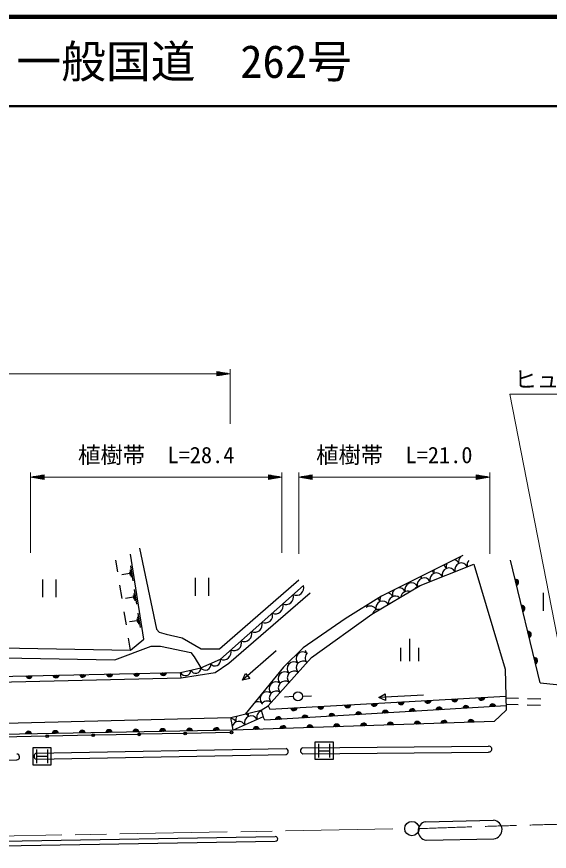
# Model space of a CAD drawing. Units: millimetres, scale not verified. Extents: x 40000 to 680000, y 20000 to 380000.
# Drawn here: x 216762 to 276273, y 286828 to 380000 of the extents above; entities that cross this region are included whole.
import ezdxf
from ezdxf.enums import TextEntityAlignment as Align

# ---------------------------------------------------------------- set-up
doc = ezdxf.new("R2010")
doc.units = ezdxf.units.MM
doc.header["$LTSCALE"] = 1000
doc.linetypes.add('CHAIN', pattern=[18.5, 12, -1.5, 3.5, -1.5])
for name, color, linetype, lineweight in [('M-BGD', 7, 'Continuous', 25), ('M-BMK', 2, 'CHAIN', 13), ('M-BMK-SRVR', 3, 'Continuous', 25), ('M-STR-HTXT', 7, 'Continuous', 13), ('M-STR-STRC', 7, 'Continuous', 25), ('M-STR-STRD', 7, 'Continuous', 25), ('M-TTL', 2, 'Continuous', 140), ('M-TTL-LINE', 7, 'Continuous', 50)]:
    doc.layers.add(name, color=color, linetype=linetype, lineweight=lineweight)
doc.layers.add('M-TTL-TXT', color=7, linetype='Continuous')
doc.styles.add('ＭＳ ゴシック', font='')
doc.styles.get('ＭＳ ゴシック').set_extended_font_data('MS Gothic')

msp = doc.modelspace()

# ---------------------------------------------------------------- linework, layer by layer
at = {"layer": 'M-BGD'}
for p, q in [((228053, 318020), (227838, 319344)), ((229487, 318699), (229744, 317040)), ((275257, 305648), (271939, 319326)), ((229395, 317835), (228510, 317698)), ((229363, 318042), (229427, 317628)), ((229441, 318267), (229570, 317438)), ((219636, 317189), (219636, 315189)), ((221136, 317189), (221136, 315189)), ((236694, 317357), (236694, 315357)), ((238194, 317357), (238194, 315357)), ((228533, 315058), (228293, 316539)), ((229900, 316039), (230153, 314408)), ((229809, 315189), (228939, 315054)), ((229777, 315393), (229841, 314986)), ((229854, 315614), (229981, 314799)), ((275598, 315676), (275598, 313676)), ((229014, 312097), (228774, 313578)), ((230308, 313406), (230557, 311802)), ((230219, 312571), (229364, 312438)), ((230188, 312771), (230250, 312371)), ((230264, 312989), (230388, 312187)), ((229469, 309292), (229254, 310616)), ((260653, 310539), (260653, 308039)), ((259653, 309539), (259653, 308039)), ((261653, 309539), (261653, 308039)), ((245770, 309211), (242009, 305917)), ((111243, 304089), (235076, 306804)), ((235145, 306200), (235076, 306804)), ((242009, 305917), (242326, 306693)), ((242326, 306693), (242820, 306129)), ((111069, 303343), (235145, 306200)), ((242820, 306129), (242009, 305917)), ((247694, 304097), (246696, 304036)), ((248693, 304147), (249692, 304187)), ((257207, 304000), (257937, 304412)), ((262201, 304253), (257207, 304000)), ((257975, 303663), (257207, 304000)), ((257937, 304412), (257975, 303663)), ((272820, 303872), (271420, 303910)), ((275320, 303803), (273820, 303844)), ((272802, 303184), (271401, 303223)), ((275301, 303116), (273801, 303157)), ((240604, 300088), (235754, 299992)), ((220006, 299680), (215157, 299584)), ((225155, 299782), (220306, 299686)), ((230305, 299884), (225455, 299788)), ((235454, 299986), (230605, 299890))]:
    msp.add_line(p, q, dxfattribs=at)
for points in [[(212014, 320948), (211551, 318492), (210806, 309614), (229469, 309292), (230959, 310520), (229489, 319992)], [(230475, 320656), (232368, 311617), (232690, 311288), (233455, 311073), (235253, 310657), (237374, 309422), (239434, 309429), (248292, 317120)], [(266606, 319834), (257537, 315316), (253478, 312795), (248774, 309559), (246570, 307376), (242278, 302150)], [(244081, 302596), (244867, 303076), (249713, 308468), (256457, 313302), (261848, 316489), (267829, 318868)], [(267829, 318868), (271343, 307147), (271452, 302574), (270102, 301320)], [(235076, 306804), (237344, 307325), (239523, 308269), (248805, 316501)], [(235145, 306200), (238921, 306807), (240463, 307842), (249544, 315698)], [(111698, 305969), (132553, 306633), (133402, 307176), (145618, 307506), (151937, 307930), (164271, 307636), (176745, 307933), (185926, 308719), (194416, 308792), (227744, 308205), (231783, 309733), (232826, 309724), (236217, 309016), (236609, 308550), (237344, 307325)], [(275257, 305648), (277081, 305440), (278764, 305421), (280777, 305517)], [(244867, 303076), (245030, 302692), (271414, 304139)], [(271440, 303071), (244486, 301450), (244311, 301843)], [(270102, 301320), (240947, 300353), (189210, 299398), (110899, 297765)], [(110902, 298488), (164915, 299863), (240679, 301754)]]:
    msp.add_lwpolyline(points, dxfattribs=at)
msp.add_lwpolyline([(240679, 301754), (244081, 302596), (244311, 301843), (240947, 300353)], close=True, dxfattribs=at)
for centre, radius in [((248193, 304127), 500), ((230455, 299887), 150), ((235604, 299989), 150), ((235604, 299989), 120), ((235604, 299989), 100), ((235604, 299989), 100), ((235604, 299989), 100), ((235604, 299989), 100), ((240754, 300091), 150), ((240754, 300091), 120), ((240754, 300091), 100), ((240754, 300091), 100), ((240754, 300091), 100), ((240754, 300091), 100), ((220156, 299683), 150), ((220156, 299683), 120), ((220156, 299683), 100), ((220156, 299683), 100), ((220156, 299683), 100), ((220156, 299683), 100), ((225305, 299785), 150), ((225305, 299785), 120), ((225305, 299785), 100), ((225305, 299785), 100), ((225305, 299785), 100), ((225305, 299785), 100), ((230455, 299887), 120), ((230455, 299887), 100), ((230455, 299887), 100), ((230455, 299887), 100), ((230455, 299887), 100)]:
    msp.add_circle(centre, radius, dxfattribs=at)
for centre, radius, start, end in [((266892, 319193), 752, 137.67374, 197.7433), ((264105, 318084), 752, 25.64304, 63.29621), ((265498, 318638), 752, 156.50421, 197.7433), ((265498, 318638), 752, 25.64304, 76.4603), ((266454, 318265), 752, 25.64304, 197.7433), ((267848, 318820), 752, 139.71169, 197.7433), ((263666, 317156), 752, 25.64304, 197.7433), ((262711, 317530), 752, 25.64304, 52.11743), ((264105, 318084), 752, 169.66829, 197.7433), ((265060, 317711), 752, 25.64304, 197.7433), ((260879, 316047), 752, 25.64304, 197.7433), ((259923, 316421), 752, 25.64304, 32.19151), ((261317, 316975), 752, 191.05232, 197.7433), ((262273, 316602), 752, 25.64304, 197.7433), ((261317, 316975), 752, 25.64304, 41.91219), ((262711, 317530), 752, 180.84708, 197.7433), ((272485, 316848), 354, 292.43138, 94.83656), ((272485, 316848), 283, 294.65542, 92.61252), ((272485, 316848), 212, 298.40175, 88.8662), ((272485, 316848), 142, 306.11348, 81.15447), ((272485, 316848), 100, 316.43114, 70.8368), ((272485, 316848), 100, 316.43114, 70.8368), ((247992, 316249), 851, 245.93464, 17.19878), ((259485, 315493), 752, 135.73793, 197.7433), ((259485, 315493), 752, 25.64304, 97.22658), ((260441, 315120), 752, 68.53767, 172.63642), ((261835, 315674), 752, 98.02389, 143.15019), ((246831, 315220), 851, 245.93464, 17.19878), ((256698, 314384), 752, 25.64304, 59.43929), ((258091, 314939), 752, 157.27421, 197.7433), ((258091, 314939), 752, 25.64304, 77.5124), ((259047, 314565), 752, 48.4359, 192.73818), ((245671, 314191), 851, 245.93464, 17.19878), ((256259, 313456), 752, 25.64304, 128.13707), ((255304, 313830), 752, 25.64304, 38.25986), ((256698, 314384), 752, 184.2386, 197.7433), ((257653, 314011), 752, 30.47429, 197.7433), ((273192, 313932), 354, 292.43138, 94.83656), ((273192, 313932), 283, 294.65542, 92.61252), ((273192, 313932), 212, 298.40175, 88.8662), ((273192, 313932), 142, 306.11348, 81.15447), ((273192, 313932), 100, 316.43114, 70.8368), ((273192, 313932), 100, 316.43114, 70.8368), ((244511, 313162), 851, 245.93464, 17.19878), ((257215, 313083), 752, 80.37991, 160.79418), ((243351, 312133), 851, 245.93464, 17.19878), ((242190, 311104), 851, 245.93464, 17.19878), ((273899, 311017), 354, 292.43138, 94.83656), ((273899, 311017), 283, 294.65542, 92.61252), ((273899, 311017), 212, 298.40175, 88.8662), ((241030, 310075), 851, 245.93464, 17.19878), ((273899, 311017), 142, 306.11348, 81.15447), ((273899, 311017), 100, 316.43114, 70.8368), ((273899, 311017), 100, 316.43114, 70.8368), ((239870, 309047), 851, 245.93464, 17.19878), ((248729, 308343), 752, 52.00113, 224.10139), ((247707, 308253), 752, 52.00113, 58.34885), ((248710, 309369), 752, 217.84592, 224.10139), ((249732, 309459), 752, 192.22033, 224.10139), ((249751, 308433), 752, 131.20084, 224.10139), ((274606, 308101), 354, 292.43138, 94.83656), ((237848, 307655), 602, 213.22461, 13.6303), ((238937, 308127), 602, 213.22461, 13.6303), ((247727, 307227), 752, 52.00113, 224.10139), ((246705, 307138), 752, 52.00113, 65.31448), ((247707, 308253), 752, 211.08105, 224.10139), ((248749, 307317), 752, 52.00113, 224.10139), ((274606, 308101), 283, 294.65542, 92.61252), ((274606, 308101), 212, 298.40175, 88.8662), ((274606, 308101), 142, 306.11348, 81.15447), ((274606, 308101), 100, 316.43114, 70.8368), ((274606, 308101), 100, 316.43114, 70.8368), ((224146, 306619), 354, 190.05371, 352.45889), ((224146, 306619), 283, 192.27775, 350.23485), ((224146, 306619), 212, 196.02408, 346.48853), ((224146, 306619), 142, 203.73581, 338.7768), ((224146, 306619), 100, 214.05347, 328.45913), ((224146, 306619), 100, 214.05347, 328.45913), ((227146, 306685), 354, 190.05371, 352.45889), ((227146, 306685), 283, 192.27775, 350.23485), ((227146, 306685), 212, 196.02408, 346.48853), ((227146, 306685), 142, 203.73581, 338.7768), ((227146, 306685), 100, 214.05347, 328.45913), ((227146, 306685), 100, 214.05347, 328.45913), ((230145, 306750), 354, 190.05371, 352.45889), ((230145, 306750), 283, 192.27775, 350.23485), ((230145, 306750), 212, 196.02408, 346.48853), ((230145, 306750), 142, 203.73581, 338.7768), ((230145, 306750), 100, 214.05347, 328.45913), ((230145, 306750), 100, 214.05347, 328.45913), ((233144, 306816), 354, 190.05371, 352.45889), ((233144, 306816), 283, 192.27775, 350.23485), ((233144, 306816), 212, 196.02408, 346.48853), ((233144, 306816), 142, 203.73581, 338.7768), ((233144, 306816), 100, 214.05347, 328.45913), ((233144, 306816), 100, 214.05347, 328.45913), ((235624, 307021), 588, 201.55727, 4.3084), ((236757, 307281), 588, 201.55727, 4.3084), ((246724, 306112), 752, 52.00113, 224.10139), ((245702, 306022), 752, 52.00113, 65.15068), ((246705, 307138), 752, 210.72452, 224.10139), ((247746, 306202), 752, 52.00113, 224.10139), ((218148, 306487), 354, 190.05371, 352.45889), ((218148, 306487), 283, 192.27775, 350.23485), ((218148, 306487), 212, 196.02408, 346.48853), ((218148, 306487), 142, 203.73581, 338.7768), ((218148, 306487), 100, 214.05347, 328.45913), ((218148, 306487), 100, 214.05347, 328.45913), ((221147, 306553), 354, 190.05371, 352.45889), ((221147, 306553), 283, 192.27775, 350.23485), ((221147, 306553), 212, 196.02408, 346.48853), ((221147, 306553), 142, 203.73581, 338.7768), ((221147, 306553), 100, 214.05347, 328.45913), ((221147, 306553), 100, 214.05347, 328.45913), ((245721, 304996), 752, 52.00113, 224.10139), ((246743, 305086), 752, 52.00113, 224.10139), ((245740, 303971), 752, 52.00113, 224.10139), ((244699, 304906), 752, 52.00113, 59.93419), ((245702, 306022), 752, 216.06768, 224.10139), ((244718, 303881), 752, 52.00113, 224.10139), ((243696, 303791), 752, 52.00113, 54.79481), ((244699, 304906), 752, 221.28416, 224.10139), ((265708, 303880), 354, 191.93598, 354.34116), ((265708, 303880), 283, 194.16002, 352.11712), ((265708, 303880), 212, 197.90634, 348.37079), ((265708, 303880), 142, 205.61807, 340.65906), ((265708, 303880), 100, 215.93574, 330.3414), ((265708, 303880), 100, 215.93574, 330.3414), ((268703, 304044), 354, 191.93598, 354.34116), ((268703, 304044), 283, 194.16002, 352.11712), ((268703, 304044), 212, 197.90634, 348.37079), ((268703, 304044), 142, 205.61807, 340.65906), ((268703, 304044), 100, 215.93574, 330.3414), ((268703, 304044), 100, 215.93574, 330.3414), ((243716, 302765), 752, 52.00113, 116.5364), ((244738, 302855), 752, 52.00113, 147.26241), ((247735, 302895), 354, 191.93598, 354.34116), ((247735, 302895), 283, 194.16002, 352.11712), ((247735, 302895), 212, 197.90634, 348.37079), ((247735, 302895), 142, 205.61807, 340.65906), ((247735, 302895), 100, 215.93574, 330.3414), ((247735, 302895), 100, 215.93574, 330.3414), ((250730, 303059), 354, 191.93598, 354.34116), ((250730, 303059), 283, 194.16002, 352.11712), ((250730, 303059), 212, 197.90634, 348.37079), ((250730, 303059), 142, 205.61807, 340.65906), ((250730, 303059), 100, 215.93574, 330.3414), ((250730, 303059), 100, 215.93574, 330.3414), ((253726, 303223), 354, 191.93598, 354.34116), ((253726, 303223), 283, 194.16002, 352.11712), ((253726, 303223), 212, 197.90634, 348.37079), ((253726, 303223), 142, 205.61807, 340.65906), ((253726, 303223), 100, 215.93574, 330.3414), ((253726, 303223), 100, 215.93574, 330.3414), ((256721, 303387), 354, 191.93598, 354.34116), ((256721, 303387), 283, 194.16002, 352.11712), ((256721, 303387), 212, 197.90634, 348.37079), ((256721, 303387), 142, 205.61807, 340.65906), ((256721, 303387), 100, 215.93574, 330.3414), ((256721, 303387), 100, 215.93574, 330.3414), ((259717, 303552), 354, 191.93598, 354.34116), ((259717, 303552), 283, 194.16002, 352.11712), ((259717, 303552), 212, 197.90634, 348.37079), ((259717, 303552), 142, 205.61807, 340.65906), ((259717, 303552), 100, 215.93574, 330.3414), ((259717, 303552), 100, 215.93574, 330.3414), ((262712, 303716), 354, 191.93598, 354.34116), ((262712, 303716), 283, 194.16002, 352.11712), ((262712, 303716), 212, 197.90634, 348.37079), ((262712, 303716), 142, 205.61807, 340.65906), ((262712, 303716), 100, 215.93574, 330.3414), ((262712, 303716), 100, 215.93574, 330.3414), ((263956, 302567), 354, 12.23919, 174.64436), ((263956, 302567), 283, 14.46323, 172.42033), ((266950, 302747), 354, 12.23919, 174.64436), ((266950, 302747), 283, 14.46323, 172.42033), ((266950, 302747), 212, 18.20955, 168.674), ((266950, 302747), 142, 25.92128, 160.96227), ((266950, 302747), 100, 36.23894, 150.64461), ((266950, 302747), 100, 36.23894, 150.64461), ((269945, 302927), 354, 12.23919, 174.64436), ((269945, 302927), 283, 14.46323, 172.42033), ((269945, 302927), 212, 18.20955, 168.674), ((269945, 302927), 142, 25.92128, 160.96227), ((269945, 302927), 100, 36.23894, 150.64461), ((269945, 302927), 100, 36.23894, 150.64461), ((241991, 301524), 752, 148.20769, 199.9486), ((242960, 301188), 752, 27.84834, 199.9486), ((241991, 301524), 752, 27.84834, 59.60523), ((243362, 302132), 752, 172.2229, 199.9486), ((244332, 301796), 752, 107.40652, 199.9486), ((243362, 302132), 752, 27.84834, 35.59002), ((244734, 302740), 752, 192.57234, 199.9486), ((248983, 301667), 354, 12.23919, 174.64436), ((248983, 301667), 283, 14.46323, 172.42033), ((248983, 301667), 212, 18.20955, 168.674), ((251977, 301847), 354, 12.23919, 174.64436), ((251977, 301847), 283, 14.46323, 172.42033), ((251977, 301847), 212, 18.20955, 168.674), ((251977, 301847), 142, 25.92128, 160.96227), ((251977, 301847), 100, 36.23894, 150.64461), ((251977, 301847), 100, 36.23894, 150.64461), ((254972, 302027), 354, 12.23919, 174.64436), ((254972, 302027), 283, 14.46323, 172.42033), ((254972, 302027), 212, 18.20955, 168.674), ((254972, 302027), 142, 25.92128, 160.96227), ((254972, 302027), 100, 36.23894, 150.64461), ((254972, 302027), 100, 36.23894, 150.64461), ((257966, 302207), 354, 12.23919, 174.64436), ((257966, 302207), 283, 14.46323, 172.42033), ((257966, 302207), 212, 18.20955, 168.674), ((257966, 302207), 142, 25.92128, 160.96227), ((257966, 302207), 100, 36.23894, 150.64461), ((257966, 302207), 100, 36.23894, 150.64461), ((260961, 302387), 354, 12.23919, 174.64436), ((260961, 302387), 283, 14.46323, 172.42033), ((260961, 302387), 212, 18.20955, 168.674), ((260961, 302387), 142, 25.92128, 160.96227), ((260961, 302387), 100, 36.23894, 150.64461), ((260961, 302387), 100, 36.23894, 150.64461), ((263956, 302567), 212, 18.20955, 168.674), ((263956, 302567), 142, 25.92128, 160.96227), ((263956, 302567), 100, 36.23894, 150.64461), ((263956, 302567), 100, 36.23894, 150.64461), ((240620, 300917), 752, 27.84834, 84.17721), ((241589, 300581), 752, 27.84834, 164.44675), ((245988, 301486), 354, 12.23919, 174.64436), ((245988, 301486), 283, 14.46323, 172.42033), ((245988, 301486), 212, 18.20955, 168.674), ((245988, 301486), 142, 25.92128, 160.96227), ((245988, 301486), 100, 36.23894, 150.64461), ((245988, 301486), 100, 36.23894, 150.64461), ((248983, 301667), 142, 25.92128, 160.96227), ((248983, 301667), 100, 36.23894, 150.64461), ((248983, 301667), 100, 36.23894, 150.64461), ((252528, 300683), 354, 10.69833, 173.10351), ((252528, 300683), 283, 12.92237, 170.87947), ((255526, 300782), 354, 10.69833, 173.10351), ((255526, 300782), 283, 12.92237, 170.87947), ((255526, 300782), 212, 16.6687, 167.13315), ((258524, 300882), 354, 10.69833, 173.10351), ((258524, 300882), 283, 12.92237, 170.87947), ((258524, 300882), 212, 16.6687, 167.13315), ((258524, 300882), 142, 24.38043, 159.42142), ((258524, 300882), 100, 34.69809, 149.10375), ((258524, 300882), 100, 34.69809, 149.10375), ((261523, 300981), 354, 10.69833, 173.10351), ((261523, 300981), 283, 12.92237, 170.87947), ((261523, 300981), 212, 16.6687, 167.13315), ((261523, 300981), 142, 24.38043, 159.42142), ((261523, 300981), 100, 34.69809, 149.10375), ((261523, 300981), 100, 34.69809, 149.10375), ((264521, 301081), 354, 10.69833, 173.10351), ((264521, 301081), 283, 12.92237, 170.87947), ((264521, 301081), 212, 16.6687, 167.13315), ((264521, 301081), 142, 24.38043, 159.42142), ((264521, 301081), 100, 34.69809, 149.10375), ((264521, 301081), 100, 34.69809, 149.10375), ((267519, 301180), 354, 10.69833, 173.10351), ((267519, 301180), 283, 12.92237, 170.87947), ((267519, 301180), 212, 16.6687, 167.13315), ((267519, 301180), 142, 24.38043, 159.42142), ((267519, 301180), 100, 34.69809, 149.10375), ((267519, 301180), 100, 34.69809, 149.10375), ((218079, 299877), 354, 9.85462, 172.2598), ((218079, 299877), 283, 12.07866, 170.03576), ((218079, 299877), 212, 15.82498, 166.28943), ((218079, 299877), 142, 23.53671, 158.5777), ((221079, 299932), 354, 9.85462, 172.2598), ((221079, 299932), 283, 12.07866, 170.03576), ((221079, 299932), 212, 15.82498, 166.28943), ((221079, 299932), 142, 23.53671, 158.5777), ((221079, 299932), 100, 33.85438, 148.26004), ((221079, 299932), 100, 33.85438, 148.26004), ((224078, 299987), 354, 9.85462, 172.2598), ((224078, 299987), 283, 12.07866, 170.03576), ((224078, 299987), 212, 15.82498, 166.28943), ((224078, 299987), 142, 23.53671, 158.5777), ((224078, 299987), 100, 33.85438, 148.26004), ((224078, 299987), 100, 33.85438, 148.26004), ((227078, 300043), 354, 9.85462, 172.2598), ((227078, 300043), 283, 12.07866, 170.03576), ((227078, 300043), 212, 15.82498, 166.28943), ((227078, 300043), 142, 23.53671, 158.5777), ((227078, 300043), 100, 33.85438, 148.26004), ((227078, 300043), 100, 33.85438, 148.26004), ((230077, 300098), 354, 9.85462, 172.2598), ((230077, 300098), 283, 12.07866, 170.03576), ((230077, 300098), 212, 15.82498, 166.28943), ((230077, 300098), 142, 23.53671, 158.5777), ((230077, 300098), 100, 33.85438, 148.26004), ((230077, 300098), 100, 33.85438, 148.26004), ((233077, 300153), 354, 9.85462, 172.2598), ((233077, 300153), 283, 12.07866, 170.03576), ((233077, 300153), 212, 15.82498, 166.28943), ((233077, 300153), 142, 23.53671, 158.5777), ((233077, 300153), 100, 33.85438, 148.26004), ((233077, 300153), 100, 33.85438, 148.26004), ((236076, 300209), 354, 9.85462, 172.2598), ((236076, 300209), 283, 12.07866, 170.03576), ((236076, 300209), 212, 15.82498, 166.28943), ((236076, 300209), 142, 23.53671, 158.5777), ((236076, 300209), 100, 33.85438, 148.26004), ((236076, 300209), 100, 33.85438, 148.26004), ((239075, 300264), 354, 9.85462, 172.2598), ((239075, 300264), 283, 12.07866, 170.03576), ((239075, 300264), 212, 15.82498, 166.28943), ((239075, 300264), 142, 23.53671, 158.5777), ((239075, 300264), 100, 33.85438, 148.26004), ((239075, 300264), 100, 33.85438, 148.26004), ((243533, 300384), 354, 10.69833, 173.10351), ((243533, 300384), 283, 12.92237, 170.87947), ((243533, 300384), 212, 16.6687, 167.13315), ((243533, 300384), 142, 24.38043, 159.42142), ((243533, 300384), 100, 34.69809, 149.10375), ((243533, 300384), 100, 34.69809, 149.10375), ((246531, 300484), 354, 10.69833, 173.10351), ((246531, 300484), 283, 12.92237, 170.87947), ((246531, 300484), 212, 16.6687, 167.13315), ((246531, 300484), 142, 24.38043, 159.42142), ((246531, 300484), 100, 34.69809, 149.10375), ((246531, 300484), 100, 34.69809, 149.10375), ((249529, 300583), 354, 10.69833, 173.10351), ((249529, 300583), 283, 12.92237, 170.87947), ((249529, 300583), 212, 16.6687, 167.13315), ((249529, 300583), 142, 24.38043, 159.42142), ((249529, 300583), 100, 34.69809, 149.10375), ((249529, 300583), 100, 34.69809, 149.10375), ((252528, 300683), 212, 16.6687, 167.13315), ((252528, 300683), 142, 24.38043, 159.42142), ((252528, 300683), 100, 34.69809, 149.10375), ((252528, 300683), 100, 34.69809, 149.10375), ((255526, 300782), 142, 24.38043, 159.42142), ((255526, 300782), 100, 34.69809, 149.10375), ((255526, 300782), 100, 34.69809, 149.10375), ((218079, 299877), 100, 33.85438, 148.26004), ((218079, 299877), 100, 33.85438, 148.26004)]:
    msp.add_arc(centre, radius, start, end, dxfattribs=at)
at = {"layer": 'M-BMK'}
msp.add_lwpolyline([(161743, 287837), (209803, 288431), (260118, 289350)], dxfattribs=at)
msp.add_arc((308781, -968069), 1258305, 87.66325, 92.14349, dxfattribs=at)
at = {"layer": 'M-BMK-SRVR'}
msp.add_circle((260918, 289365), 800, dxfattribs=at)
at = {"layer": 'M-STR-HTXT'}
for p, q in [((113449, 340144), (239116, 340144)), ((240616, 340144), (239116, 340394)), ((239116, 340394), (239116, 339894)), ((239416, 340344), (239116, 340344)), ((239116, 340294), (239716, 340294)), ((240016, 340244), (239116, 340244)), ((239116, 340194), (240316, 340194)), ((240616, 340144), (239116, 339894)), ((240616, 340144), (239116, 340144)), ((239116, 340094), (240316, 340094)), ((240616, 334558), (240616, 340644)), ((240016, 340044), (239116, 340044)), ((239116, 339994), (239716, 339994)), ((239416, 339944), (239116, 339944)), ((218322, 320165), (218322, 329103)), ((246380, 320165), (246380, 329103)), ((248288, 320053), (248288, 329103)), ((269613, 320053), (269613, 329103)), ((218322, 328603), (219822, 328853)), ((218322, 328603), (219822, 328353)), ((218322, 328603), (219822, 328603)), ((219822, 328653), (218622, 328653)), ((219822, 328553), (218622, 328553)), ((218922, 328703), (219822, 328703)), ((218922, 328503), (219822, 328503)), ((219822, 328753), (219222, 328753)), ((219822, 328453), (219222, 328453)), ((219522, 328803), (219822, 328803)), ((219522, 328403), (219822, 328403)), ((219822, 328353), (219822, 328853)), ((219822, 328603), (244880, 328603)), ((246380, 328603), (244880, 328853)), ((244880, 328853), (244880, 328353)), ((245180, 328803), (244880, 328803)), ((244880, 328753), (245480, 328753)), ((245780, 328703), (244880, 328703)), ((244880, 328653), (246080, 328653)), ((246380, 328603), (244880, 328353)), ((246380, 328603), (244880, 328603)), ((244880, 328553), (246080, 328553)), ((245780, 328503), (244880, 328503)), ((244880, 328453), (245480, 328453)), ((245180, 328403), (244880, 328403)), ((248288, 328603), (249788, 328853)), ((248288, 328603), (249788, 328353)), ((248288, 328603), (249788, 328603)), ((249788, 328653), (248588, 328653)), ((249788, 328553), (248588, 328553)), ((248888, 328703), (249788, 328703)), ((248888, 328503), (249788, 328503)), ((249788, 328753), (249188, 328753)), ((249788, 328453), (249188, 328453)), ((249488, 328803), (249788, 328803)), ((249488, 328403), (249788, 328403)), ((249788, 328353), (249788, 328853)), ((249788, 328603), (268113, 328603)), ((269613, 328603), (268113, 328853)), ((268113, 328853), (268113, 328353)), ((268413, 328803), (268113, 328803)), ((268113, 328753), (268713, 328753)), ((269013, 328703), (268113, 328703)), ((268113, 328653), (269313, 328653)), ((269613, 328603), (268113, 328353)), ((269613, 328603), (268113, 328603)), ((268113, 328553), (269313, 328553)), ((269013, 328503), (268113, 328503)), ((268113, 328453), (268713, 328453)), ((268413, 328403), (268113, 328403))]:
    msp.add_line(p, q, dxfattribs=at)
msp.add_lwpolyline([(278716, 302814), (271847, 337844), (303297, 337844)], dxfattribs=at)
at = {"layer": 'M-STR-STRC'}
for p, q in [((218586, 296431), (218586, 298431)), ((218586, 298431), (220586, 298431)), ((218961, 298181), (218961, 296681)), ((220211, 298181), (220211, 296681)), ((220586, 298431), (220586, 296431)), ((250106, 297063), (250106, 299063)), ((250106, 299063), (252106, 299063)), ((250481, 298813), (250481, 297313)), ((251731, 298813), (251731, 297313)), ((252106, 299063), (252106, 297063)), ((218961, 297431), (220211, 297431)), ((250481, 298063), (251731, 298063)), ((220586, 296431), (218586, 296431)), ((252106, 297063), (250106, 297063))]:
    msp.add_line(p, q, dxfattribs=at)
at = {"layer": 'M-STR-STRD'}
for p, q in [((218920, 297777), (246873, 298311)), ((248717, 298374), (269468, 298568)), ((218933, 297099), (246886, 297633)), ((248723, 297720), (269475, 297914)), ((189257, 296531), (216774, 297039)), ((262449, 290124), (270029, 290291)), ((215206, 287951), (245635, 288470)), ((262495, 288068), (270074, 288235))]:
    msp.add_line(p, q, dxfattribs=at)
msp.add_lwpolyline([(112655, 286834), (160143, 287812), (164266, 287868), (183992, 286828), (189363, 286847), (212854, 287411), (245644, 287970)], dxfattribs=at)
for centre, radius, start, end in [((246722, 297969), 374, 295.97054, 66.21913), ((248810, 298048), 339, 105.9802, 255.09407), ((269517, 298242), 330, 262.59702, 98.47724), ((216765, 297359), 320, 271.5942, 90.52096), ((219065, 297441), 366, 113.2642, 248.92546), ((262661, 289100), 1046, 101.70272, 260.82648), ((269954, 289261), 1033, 276.67379, 85.85541), ((245674, 288220), 252, 263.26617, 98.68517)]:
    msp.add_arc(centre, radius, start, end, dxfattribs=at)
at = {"layer": 'M-TTL'}
msp.add_line((680000, 380000), (40000, 380000), dxfattribs=at)
at = {"layer": 'M-TTL-LINE'}
msp.add_line((40000, 370000), (680000, 370000), dxfattribs=at)

# ---------------------------------------------------------------- texts
at = {"layer": 'M-STR-HTXT', "style": 'ＭＳ ゴシック'}
for s, p in [('ヒューム管φ600\u3000\u3000L=24.8', (287672, 338044)), ('植樹帯  L=28.4', (232351, 329603)), ('植樹帯  L=21.0', (258951, 329603))]:
    msp.add_text(s, height=1833, dxfattribs=at).set_placement(p, align=Align.BOTTOM_CENTER)
at = {"layer": 'M-TTL-TXT', "style": 'ＭＳ ゴシック'}
msp.add_text('一般国道\u3000262号', height=3666, dxfattribs=at).set_placement((216734, 375000), align=Align.MIDDLE_LEFT)

doc.saveas('drawing.dxf')
